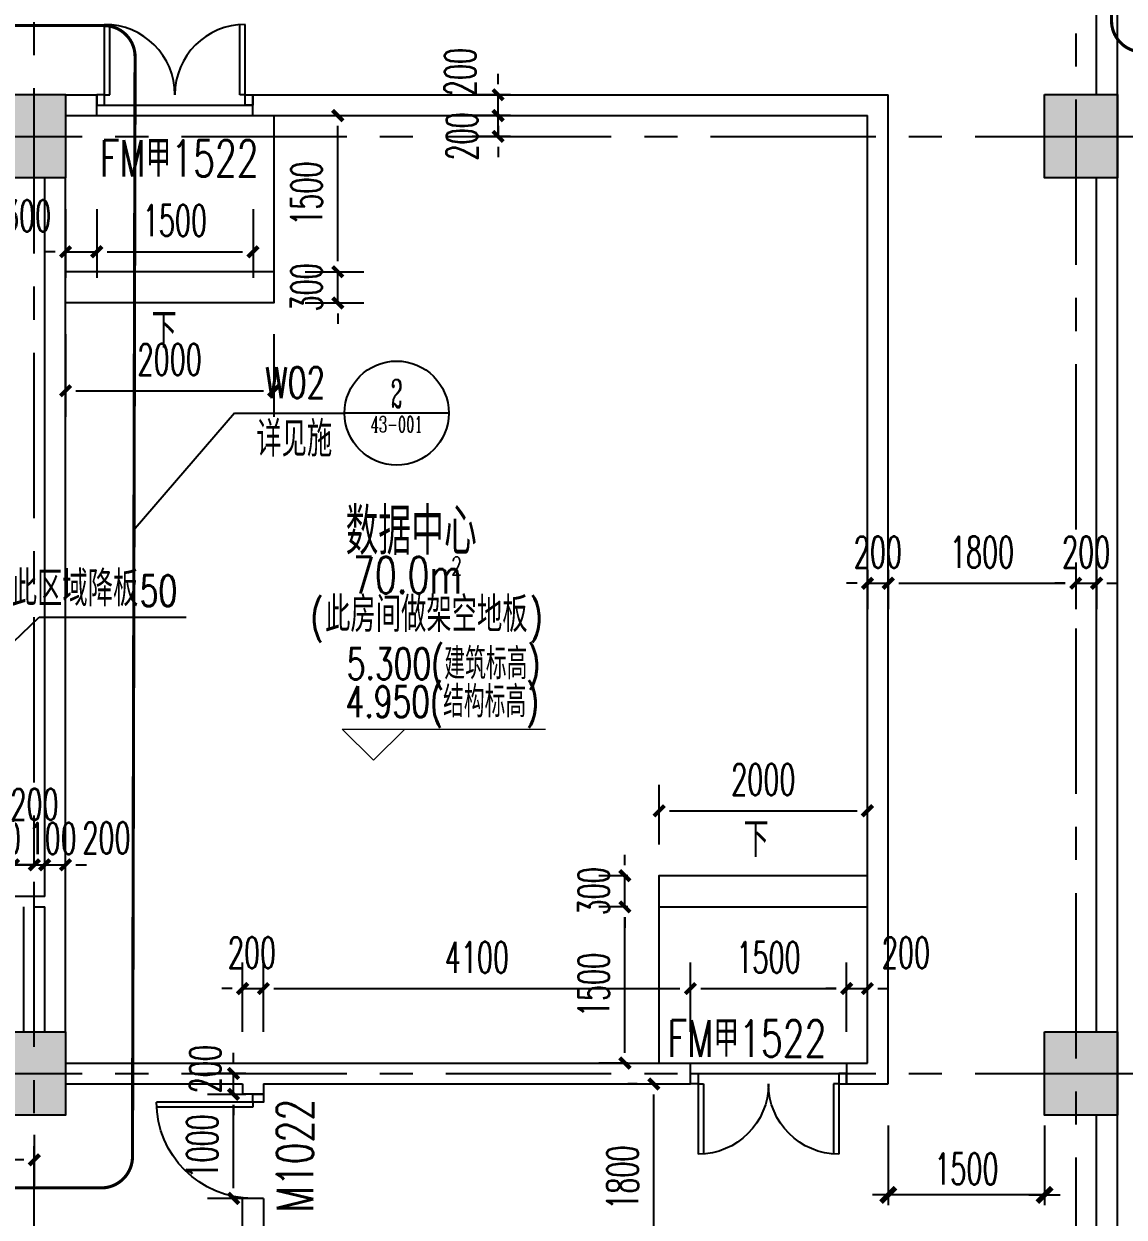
# Model space of a CAD drawing. Extents: x 824790 to 973415, y 4290613 to 4374713.
# Drawn here: x 893810 to 904375, y 4327816 to 4339276 of the extents above; entities that cross this region are included whole.
import ezdxf
from ezdxf.enums import TextEntityAlignment as Align

# ---------------------------------------------------------------- set-up
doc = ezdxf.new("R2010")
doc.units = 0
doc.header["$LTSCALE"] = 1000
doc.header["$MEASUREMENT"] = 0
for name, pattern in [('ACAD_ISO08W100', [36, 24, -3, 6, -3]), ('CENTER', [50.8, 31.75, -6.35, 6.35, -6.35]), ('DOTE', [2.42, 2, -0.2, 0.02, -0.2]), ('HIDDEN', [0.375, 0.25, -0.125])]:
    doc.linetypes.add(name, pattern=pattern)
doc.layers.get('0').update_dxf_attribs({"color": 255, "linetype": 'CONTINUOUS'})
for name, color, linetype in [('A-AREA-TEXT', 6, 'CONTINUOUS'), ('A-DIM', 201, 'CONTINUOUS'), ('A-DOTE', 8, 'ACAD_ISO08W100'), ('A-LINE', 254, 'CONTINUOUS'), ('A-NOTE', 150, 'CONTINUOUS'), ('A-TEXT-CN', 31, 'CONTINUOUS'), ('A-WALL', 2, 'CONTINUOUS'), ('A-WINDOW', 4, 'CONTINUOUS'), ('A-WINDOW-TEXT', 93, 'CONTINUOUS'), ('CONCRET', 1, 'CONTINUOUS'), ('DIM_SYMB', 3, 'CONTINUOUS'), ('DOTE', 17, 'DOTE'), ('HATCH-F252', 252, 'CONTINUOUS'), ('PUB_TEXT', 7, 'CONTINUOUS'), ('S-COLUMN', 1, 'CONTINUOUS'), ('stair', 30, 'CONTINUOUS')]:
    doc.layers.add(name, color=color, linetype=linetype)
doc.layers.add('A-PUB_TEXT', color=7, linetype='CONTINUOUS', lineweight=5)
doc.layers.add('A_LEVEL', color=135, linetype='CONTINUOUS', lineweight=0)
doc.styles.add('_HZTXT', font='tjromans.shx', dxfattribs={"width": 0.7, "bigfont": 'tjhztxt.shx'})
doc.styles.add('_TCH_DIM', font='SIMPLEX', dxfattribs={"bigfont": 'GBCBIG'})
doc.styles.add('_TCH_LABEL', font='COMPLEX.shx', dxfattribs={"width": 0.6, "bigfont": 'GBCBIG.shx'})
doc.styles.add('DIM_FONT', font='SIMPLEX.shx', dxfattribs={"width": 0.6, "bigfont": 'GBCBIG.shx'})
doc.styles.add('MEN', font='tjromans.shx', dxfattribs={"width": 0.7, "bigfont": 'tjhztxt.shx'})
doc.styles.add('PRC-S', font='TJROMANS.shx', dxfattribs={"width": 0.7, "bigfont": 'hztxt.shx'})
doc.dimstyles.new('DIM100', dxfattribs={"dimscale": 100, "dimtxt": 3, "dimasz": 0.01, "dimexe": 1, "dimexo": 1, "dimgap": 1, "dimtad": 1, "dimdec": 0, "dimzin": 0, "dimdsep": 46, "dimtxsty": 'DIM_FONT', "dimblk1": 'h-_DIMX', "dimblk2": 'h-_DIMX', "dimsah": 1, "dimcen": 0.01, "dimclrd": 256, "dimclre": 256, "dimclrt": 7, "dimadec": 3, "dimazin": 0, "dimtfac": 1, "dimtdec": 0, "dimtix": 1, "dimtmove": 2, "dimatfit": 3, "dimldrblk": 'h-_DIMX', "dimfxl": 0, "dimtolj": 1, "dimtzin": 5, "dimarcsym": 0})
doc.dimstyles.new('DIMN', dxfattribs={"dimtxt": 300, "dimasz": 100, "dimexe": 250, "dimexo": 300, "dimgap": 150, "dimtad": 1, "dimdec": 0, "dimzin": 0, "dimdsep": 46, "dimtxsty": 'DIM_FONT', "dimblk": 'h-_ArchTick', "dimcen": 0.09, "dimclrt": 7, "dimazin": 2, "dimtfac": 1, "dimtdec": 0, "dimtix": 1, "dimtmove": 2, "dimatfit": 3, "dimfxl": 0, "dimtolj": 1, "dimtzin": 0, "dimarcsym": 0})

# ---------------------------------------------------------------- blocks, each defined once
blk = doc.blocks.new('h-wrt')
at = {"layer": 'A-DOTE', "linetype": 'CENTER', "ltscale": 0.05}
for p, q in [((-2546728.9, -1784214.6), (-2546728.9, -1744636.2)), ((-2536728.9, -1744636.2), (-2536728.9, -1784214.6)), ((-2603736, -1760229), (-2483728.3, -1760229)), ((-2603736, -1769229), (-2483728.3, -1769229))]:
    blk.add_line(p, q, dxfattribs=at)
blk = doc.blocks.new('h-D15')
for p, q in [((75, 0), (75, 675)), ((125, 0), (125, 673.145601)), ((1375, 0), (1375, 673.145601)), ((1425, 0), (1425, 675)), ((75, 0), (125, 0)), ((1425, 0), (1375, 0))]:
    blk.add_line(p, q)
for points in [[(75, 0), (0, 0), (0, -100), (75, -100)], [(1425, 0), (1500, 0), (1500, -100), (1425, -100)]]:
    blk.add_lwpolyline(points, close=True)
for centre, start, end in [((75, 0), 0, 90), ((1425, 0), 90, 180)]:
    blk.add_arc(centre, 675, start, end)
blk = doc.blocks.new('h-D10')
for p, q in [((75, 0), (75, 925)), ((125, 0), (125, 923.64766)), ((75, 0), (125, 0))]:
    blk.add_line(p, q)
blk.add_lwpolyline([(75, 0), (0, 0), (0, -100), (75, -100)], close=True)
blk.add_arc((75, 0), 925, 0, 90)
blk = doc.blocks.new('h-800zhu')
at = {"layer": 'HATCH-F252'}
for points in [[(-2546429, -1395731), (-2547129, -1395731), (-2547129, -1396531), (-2546429, -1396531)], [(-2536329, -1395731), (-2537029, -1395731), (-2537029, -1396531), (-2536329, -1396531)], [(-2546429, -1404731), (-2547129, -1404731), (-2547129, -1405531), (-2546429, -1405531)], [(-2536329, -1404731), (-2537029, -1404731), (-2537029, -1405531), (-2536329, -1405531)]]:
    blk.add_hatch(color=256, dxfattribs=at).paths.add_polyline_path(points)
at = {"layer": 'CONCRET'}
for points in [[(-2547129, -1395731), (-2546429, -1395731), (-2546429, -1396531), (-2547129, -1396531)], [(-2537029, -1395731), (-2536329, -1395731), (-2536329, -1396531), (-2537029, -1396531)], [(-2547129, -1404731), (-2546429, -1404731), (-2546429, -1405531), (-2547129, -1405531)], [(-2537029, -1404731), (-2536329, -1404731), (-2536329, -1405531), (-2537029, -1405531)]]:
    blk.add_lwpolyline(points, close=True, dxfattribs=at)
blk = doc.blocks.new('h-_DIMX')
blk.add_line((-150, 0), (150, 0))
at = {"const_width": 50}
blk.add_lwpolyline([(-70, -70), (70, 70)], dxfattribs=at)
blk = doc.blocks.new('*D42')
at = {"layer": 'A-DIM', "lineweight": -2, "transparency": 16777216}
for p, q in [((902110, 4328695), (902110, 4327929)), ((903610, 4328695), (903610, 4327929)), ((903609, 4328029), (902111, 4328029))]:
    blk.add_line(p, q, dxfattribs=at)
at = {"layer": 'A-DIM', "lineweight": -2, "transparency": 16777216, "rotation": 180}
blk.add_blockref('h-_DIMX', (902110, 4328029), dxfattribs=at)
at = {"layer": 'A-DIM', "lineweight": -2, "transparency": 16777216}
blk.add_blockref('h-_DIMX', (903610, 4328029), dxfattribs=at)
at = {"layer": 'A-DIM', "color": 7, "transparency": 16777216, "insert": (902860, 4328279), "char_height": 300, "attachment_point": 5, "style": 'DIM_FONT'}
blk.add_mtext('\\A1;1500', dxfattribs=at)
blk = doc.blocks.new('h-_ArchTick')
at = {"color": 0, "linetype": 'ByBlock', "const_width": 0.4}
blk.add_lwpolyline([(-0.5, -0.5), (0.5, 0.5)], dxfattribs=at)
blk = doc.blocks.new('*D220')
at = {"layer": 'A-DIM', "color": 0, "lineweight": -2, "transparency": 16777216}
for p, q in [((894210, 4336295), (894210, 4335502)), ((896210, 4336295), (896210, 4335502)), ((894310, 4335752), (896110, 4335752))]:
    blk.add_line(p, q, dxfattribs=at)
at = {"layer": 'A-DIM', "color": 0, "lineweight": -2, "transparency": 16777216, "xscale": 100, "yscale": 100, "zscale": 100, "rotation": 180}
blk.add_blockref('h-_ArchTick', (894210, 4335752), dxfattribs=at)
at = {"layer": 'A-DIM', "color": 0, "lineweight": -2, "transparency": 16777216, "xscale": 100, "yscale": 100, "zscale": 100}
blk.add_blockref('h-_ArchTick', (896210, 4335752), dxfattribs=at)
at = {"layer": 'A-DIM', "color": 7, "transparency": 16777216, "insert": (895210, 4336052), "char_height": 300, "attachment_point": 5, "style": 'DIM_FONT'}
blk.add_mtext('\\A1;2000', dxfattribs=at)
blk = doc.blocks.new('*D221')
at = {"layer": 'A-DIM', "color": 0, "lineweight": -2, "transparency": 16777216}
for p, q in [((896510, 4338395), (897074, 4338395)), ((896824, 4336995), (896824, 4338295)), ((896510, 4336895), (897074, 4336895))]:
    blk.add_line(p, q, dxfattribs=at)
at = {"layer": 'A-DIM', "color": 0, "lineweight": -2, "transparency": 16777216, "xscale": 100, "yscale": 100, "zscale": 100}
for p, rotation in [((896824, 4338395), 90), ((896824, 4336895), 270)]:
    blk.add_blockref('h-_ArchTick', p, dxfattribs=dict(at, rotation=rotation))
at = {"layer": 'A-DIM', "color": 7, "transparency": 16777216, "insert": (896524, 4337645), "char_height": 300, "attachment_point": 5, "rotation": 90, "style": 'DIM_FONT'}
blk.add_mtext('\\A1;1500', dxfattribs=at)
blk = doc.blocks.new('*D222')
at = {"layer": 'A-DIM', "color": 0, "lineweight": -2, "transparency": 16777216}
for p, q in [((896824, 4336995), (896824, 4337095)), ((896510, 4336895), (897074, 4336895)), ((896824, 4336595), (896824, 4336895)), ((896510, 4336595), (897074, 4336595)), ((896824, 4336495), (896824, 4336395))]:
    blk.add_line(p, q, dxfattribs=at)
at = {"layer": 'A-DIM', "color": 0, "lineweight": -2, "transparency": 16777216, "xscale": 100, "yscale": 100, "zscale": 100}
for p, rotation in [((896824, 4336895), 270), ((896824, 4336595), 90)]:
    blk.add_blockref('h-_ArchTick', p, dxfattribs=dict(at, rotation=rotation))
at = {"layer": 'A-DIM', "color": 7, "transparency": 16777216, "insert": (896524, 4336745), "char_height": 300, "attachment_point": 5, "rotation": 90, "style": 'DIM_FONT'}
blk.add_mtext('\\A1;300', dxfattribs=at)
blk = doc.blocks.new('*D223')
at = {"layer": 'A-DIM', "color": 0, "lineweight": -2, "transparency": 16777216}
for p, q in [((899581, 4331195), (899581, 4331295)), ((899610, 4331095), (899331, 4331095)), ((899581, 4330795), (899581, 4331095)), ((899610, 4330795), (899331, 4330795)), ((899581, 4330695), (899581, 4330595))]:
    blk.add_line(p, q, dxfattribs=at)
at = {"layer": 'A-DIM', "color": 0, "lineweight": -2, "transparency": 16777216, "xscale": 100, "yscale": 100, "zscale": 100}
for p, rotation in [((899581, 4331095), 270), ((899581, 4330795), 90)]:
    blk.add_blockref('h-_ArchTick', p, dxfattribs=dict(at, rotation=rotation))
at = {"layer": 'A-DIM', "color": 7, "transparency": 16777216, "insert": (899281, 4330945), "char_height": 300, "attachment_point": 5, "rotation": 90, "style": 'DIM_FONT'}
blk.add_mtext('\\A1;300', dxfattribs=at)
blk = doc.blocks.new('*D224')
at = {"layer": 'A-DIM', "color": 0, "lineweight": -2, "transparency": 16777216}
for p, q in [((899610, 4330795), (899331, 4330795)), ((899581, 4329395), (899581, 4330695)), ((899610, 4329295), (899331, 4329295))]:
    blk.add_line(p, q, dxfattribs=at)
at = {"layer": 'A-DIM', "color": 0, "lineweight": -2, "transparency": 16777216, "xscale": 100, "yscale": 100, "zscale": 100}
for p, rotation in [((899581, 4330795), 90), ((899581, 4329295), 270)]:
    blk.add_blockref('h-_ArchTick', p, dxfattribs=dict(at, rotation=rotation))
at = {"layer": 'A-DIM', "color": 7, "transparency": 16777216, "insert": (899281, 4330045), "char_height": 300, "attachment_point": 5, "rotation": 90, "style": 'DIM_FONT'}
blk.add_mtext('\\A1;1500', dxfattribs=at)
blk = doc.blocks.new('*D225')
at = {"layer": 'A-DIM', "color": 0, "lineweight": -2, "transparency": 16777216}
for p, q in [((899910, 4331395), (899910, 4331968)), ((901910, 4331395), (901910, 4331968)), ((900010, 4331718), (901810, 4331718))]:
    blk.add_line(p, q, dxfattribs=at)
at = {"layer": 'A-DIM', "color": 0, "lineweight": -2, "transparency": 16777216, "xscale": 100, "yscale": 100, "zscale": 100, "rotation": 180}
blk.add_blockref('h-_ArchTick', (899910, 4331718), dxfattribs=at)
at = {"layer": 'A-DIM', "color": 0, "lineweight": -2, "transparency": 16777216, "xscale": 100, "yscale": 100, "zscale": 100}
blk.add_blockref('h-_ArchTick', (901910, 4331718), dxfattribs=at)
at = {"layer": 'A-DIM', "color": 7, "transparency": 16777216, "insert": (900910, 4332018), "char_height": 300, "attachment_point": 5, "style": 'DIM_FONT'}
blk.add_mtext('\\A1;2000', dxfattribs=at)
blk = doc.blocks.new('*D654')
at = {"layer": 'A-DIM', "color": 0, "lineweight": -2, "transparency": 16777216}
for p, q in [((899698, 4329095), (899609, 4329095)), ((899859, 4327395), (899859, 4328995)), ((899698, 4327295), (899609, 4327295))]:
    blk.add_line(p, q, dxfattribs=at)
at = {"layer": 'A-DIM', "color": 0, "lineweight": -2, "transparency": 16777216, "xscale": 100, "yscale": 100, "zscale": 100}
for p, rotation in [((899859, 4329095), 90), ((899859, 4327295), 270)]:
    blk.add_blockref('h-_ArchTick', p, dxfattribs=dict(at, rotation=rotation))
at = {"layer": 'A-DIM', "color": 7, "transparency": 16777216, "insert": (899559, 4328195), "char_height": 300, "attachment_point": 5, "rotation": 90, "style": 'DIM_FONT'}
blk.add_mtext('\\A1;1800', dxfattribs=at)
blk = doc.blocks.new('*D700')
at = {"layer": 'A-DIM', "color": 0, "lineweight": -2, "transparency": 16777216}
for p, q in [((901710, 4329595), (901710, 4330261)), ((901910, 4329595), (901910, 4330261)), ((901610, 4330011), (901510, 4330011)), ((901710, 4330011), (901910, 4330011)), ((902010, 4330011), (902110, 4330011))]:
    blk.add_line(p, q, dxfattribs=at)
at = {"layer": 'A-DIM', "color": 0, "lineweight": -2, "transparency": 16777216, "xscale": 100, "yscale": 100, "zscale": 100}
blk.add_blockref('h-_ArchTick', (901710, 4330011), dxfattribs=at)
at = {"layer": 'A-DIM', "color": 0, "lineweight": -2, "transparency": 16777216, "xscale": 100, "yscale": 100, "zscale": 100, "rotation": 180}
blk.add_blockref('h-_ArchTick', (901910, 4330011), dxfattribs=at)
at = {"layer": 'A-DIM', "color": 7, "transparency": 16777216, "insert": (902280, 4330356), "char_height": 300, "attachment_point": 5, "style": 'DIM_FONT'}
blk.add_mtext('\\A1;200', dxfattribs=at)
blk = doc.blocks.new('*D701')
at = {"layer": 'A-DIM', "color": 0, "lineweight": -2, "transparency": 16777216}
for p, q in [((900210, 4329595), (900210, 4330261)), ((901710, 4329595), (901710, 4330261)), ((900310, 4330011), (901610, 4330011))]:
    blk.add_line(p, q, dxfattribs=at)
at = {"layer": 'A-DIM', "color": 0, "lineweight": -2, "transparency": 16777216, "xscale": 100, "yscale": 100, "zscale": 100, "rotation": 180}
blk.add_blockref('h-_ArchTick', (900210, 4330011), dxfattribs=at)
at = {"layer": 'A-DIM', "color": 0, "lineweight": -2, "transparency": 16777216, "xscale": 100, "yscale": 100, "zscale": 100}
blk.add_blockref('h-_ArchTick', (901710, 4330011), dxfattribs=at)
at = {"layer": 'A-DIM', "color": 7, "transparency": 16777216, "insert": (900960, 4330311), "char_height": 300, "attachment_point": 5, "style": 'DIM_FONT'}
blk.add_mtext('\\A1;1500', dxfattribs=at)
blk = doc.blocks.new('*D702')
at = {"layer": 'A-DIM', "color": 0, "lineweight": -2, "transparency": 16777216}
for p, q in [((896110, 4329595), (896110, 4330261)), ((900210, 4329595), (900210, 4330261)), ((896210, 4330011), (900110, 4330011))]:
    blk.add_line(p, q, dxfattribs=at)
at = {"layer": 'A-DIM', "color": 0, "lineweight": -2, "transparency": 16777216, "xscale": 100, "yscale": 100, "zscale": 100, "rotation": 180}
blk.add_blockref('h-_ArchTick', (896110, 4330011), dxfattribs=at)
at = {"layer": 'A-DIM', "color": 0, "lineweight": -2, "transparency": 16777216, "xscale": 100, "yscale": 100, "zscale": 100}
blk.add_blockref('h-_ArchTick', (900210, 4330011), dxfattribs=at)
at = {"layer": 'A-DIM', "color": 7, "transparency": 16777216, "insert": (898160, 4330311), "char_height": 300, "attachment_point": 5, "style": 'DIM_FONT'}
blk.add_mtext('\\A1;4100', dxfattribs=at)
blk = doc.blocks.new('*D703')
at = {"layer": 'A-DIM', "color": 0, "lineweight": -2, "transparency": 16777216}
for p, q in [((895910, 4329595), (895910, 4330261)), ((896110, 4329595), (896110, 4330261)), ((895810, 4330011), (895710, 4330011)), ((895910, 4330011), (896110, 4330011)), ((896210, 4330011), (896310, 4330011))]:
    blk.add_line(p, q, dxfattribs=at)
at = {"layer": 'A-DIM', "color": 0, "lineweight": -2, "transparency": 16777216, "xscale": 100, "yscale": 100, "zscale": 100}
blk.add_blockref('h-_ArchTick', (895910, 4330011), dxfattribs=at)
at = {"layer": 'A-DIM', "color": 0, "lineweight": -2, "transparency": 16777216, "xscale": 100, "yscale": 100, "zscale": 100, "rotation": 180}
blk.add_blockref('h-_ArchTick', (896110, 4330011), dxfattribs=at)
at = {"layer": 'A-DIM', "color": 7, "transparency": 16777216, "insert": (896000, 4330356), "char_height": 300, "attachment_point": 5, "style": 'DIM_FONT'}
blk.add_mtext('\\A1;200', dxfattribs=at)
blk = doc.blocks.new('*D704')
at = {"layer": 'A-DIM', "color": 0, "lineweight": -2, "transparency": 16777216}
for p, q in [((901910, 4334032), (901910, 4333653)), ((902110, 4334032), (902110, 4333653)), ((901810, 4333903), (901710, 4333903)), ((901910, 4333903), (902110, 4333903)), ((902210, 4333903), (902310, 4333903))]:
    blk.add_line(p, q, dxfattribs=at)
at = {"layer": 'A-DIM', "color": 0, "lineweight": -2, "transparency": 16777216, "xscale": 100, "yscale": 100, "zscale": 100}
blk.add_blockref('h-_ArchTick', (901910, 4333903), dxfattribs=at)
at = {"layer": 'A-DIM', "color": 0, "lineweight": -2, "transparency": 16777216, "xscale": 100, "yscale": 100, "zscale": 100, "rotation": 180}
blk.add_blockref('h-_ArchTick', (902110, 4333903), dxfattribs=at)
at = {"layer": 'A-DIM', "color": 7, "transparency": 16777216, "insert": (902010, 4334203), "char_height": 300, "attachment_point": 5, "style": 'DIM_FONT'}
blk.add_mtext('\\A1;200', dxfattribs=at)
blk = doc.blocks.new('*D705')
at = {"layer": 'A-DIM', "color": 0, "lineweight": -2, "transparency": 16777216}
for p, q in [((902110, 4334032), (902110, 4333653)), ((903910, 4334032), (903910, 4333653)), ((902210, 4333903), (903810, 4333903))]:
    blk.add_line(p, q, dxfattribs=at)
at = {"layer": 'A-DIM', "color": 0, "lineweight": -2, "transparency": 16777216, "xscale": 100, "yscale": 100, "zscale": 100, "rotation": 180}
blk.add_blockref('h-_ArchTick', (902110, 4333903), dxfattribs=at)
at = {"layer": 'A-DIM', "color": 0, "lineweight": -2, "transparency": 16777216, "xscale": 100, "yscale": 100, "zscale": 100}
blk.add_blockref('h-_ArchTick', (903910, 4333903), dxfattribs=at)
at = {"layer": 'A-DIM', "color": 7, "transparency": 16777216, "insert": (903010, 4334203), "char_height": 300, "attachment_point": 5, "style": 'DIM_FONT'}
blk.add_mtext('\\A1;1800', dxfattribs=at)
blk = doc.blocks.new('*D706')
at = {"layer": 'A-DIM', "color": 0, "lineweight": -2, "transparency": 16777216}
for p, q in [((903910, 4334032), (903910, 4333653)), ((904110, 4334032), (904110, 4333653)), ((903810, 4333903), (903710, 4333903)), ((903910, 4333903), (904110, 4333903)), ((904210, 4333903), (904310, 4333903))]:
    blk.add_line(p, q, dxfattribs=at)
at = {"layer": 'A-DIM', "color": 0, "lineweight": -2, "transparency": 16777216, "xscale": 100, "yscale": 100, "zscale": 100}
blk.add_blockref('h-_ArchTick', (903910, 4333903), dxfattribs=at)
at = {"layer": 'A-DIM', "color": 0, "lineweight": -2, "transparency": 16777216, "xscale": 100, "yscale": 100, "zscale": 100, "rotation": 180}
blk.add_blockref('h-_ArchTick', (904110, 4333903), dxfattribs=at)
at = {"layer": 'A-DIM', "color": 7, "transparency": 16777216, "insert": (904010, 4334203), "char_height": 300, "attachment_point": 5, "style": 'DIM_FONT'}
blk.add_mtext('\\A1;200', dxfattribs=at)
blk = doc.blocks.new('*D707')
at = {"layer": 'A-DIM', "color": 0, "lineweight": -2, "transparency": 16777216}
for p, q in [((898363, 4338695), (898363, 4338795)), ((898484, 4338595), (898113, 4338595)), ((898363, 4338395), (898363, 4338595)), ((898484, 4338395), (898113, 4338395)), ((898363, 4338295), (898363, 4338195))]:
    blk.add_line(p, q, dxfattribs=at)
at = {"layer": 'A-DIM', "color": 0, "lineweight": -2, "transparency": 16777216, "xscale": 100, "yscale": 100, "zscale": 100}
for p, rotation in [((898363, 4338595), 270), ((898363, 4338395), 90)]:
    blk.add_blockref('h-_ArchTick', p, dxfattribs=dict(at, rotation=rotation))
at = {"layer": 'A-DIM', "color": 7, "transparency": 16777216, "insert": (898000, 4338813), "char_height": 300, "attachment_point": 5, "rotation": 90, "style": 'DIM_FONT'}
blk.add_mtext('\\A1;200', dxfattribs=at)
blk = doc.blocks.new('*D708')
at = {"layer": 'A-DIM', "color": 0, "lineweight": -2, "transparency": 16777216}
for p, q in [((898363, 4338495), (898363, 4338595)), ((898484, 4338395), (898113, 4338395)), ((898363, 4338195), (898363, 4338395)), ((898484, 4338195), (898113, 4338195)), ((898363, 4338095), (898363, 4337995))]:
    blk.add_line(p, q, dxfattribs=at)
at = {"layer": 'A-DIM', "color": 0, "lineweight": -2, "transparency": 16777216, "xscale": 100, "yscale": 100, "zscale": 100}
for p, rotation in [((898363, 4338395), 270), ((898363, 4338195), 90)]:
    blk.add_blockref('h-_ArchTick', p, dxfattribs=dict(at, rotation=rotation))
at = {"layer": 'A-DIM', "color": 7, "transparency": 16777216, "insert": (898018, 4338195), "char_height": 300, "attachment_point": 5, "rotation": 90, "style": 'DIM_FONT'}
blk.add_mtext('\\A1;200', dxfattribs=at)
blk = doc.blocks.new('*D709')
at = {"layer": 'A-DIM', "color": 0, "lineweight": -2, "transparency": 16777216}
for p, q in [((894210, 4337495), (894210, 4336837)), ((894510, 4337495), (894510, 4336837)), ((894110, 4337087), (894010, 4337087)), ((894210, 4337087), (894510, 4337087)), ((894610, 4337087), (894710, 4337087))]:
    blk.add_line(p, q, dxfattribs=at)
at = {"layer": 'A-DIM', "color": 0, "lineweight": -2, "transparency": 16777216, "xscale": 100, "yscale": 100, "zscale": 100}
blk.add_blockref('h-_ArchTick', (894210, 4337087), dxfattribs=at)
at = {"layer": 'A-DIM', "color": 0, "lineweight": -2, "transparency": 16777216, "xscale": 100, "yscale": 100, "zscale": 100, "rotation": 180}
blk.add_blockref('h-_ArchTick', (894510, 4337087), dxfattribs=at)
at = {"layer": 'A-DIM', "color": 7, "transparency": 16777216, "insert": (893840, 4337432), "char_height": 300, "attachment_point": 5, "style": 'DIM_FONT'}
blk.add_mtext('\\A1;300', dxfattribs=at)
blk = doc.blocks.new('*D710')
at = {"layer": 'A-DIM', "color": 0, "lineweight": -2, "transparency": 16777216}
for p, q in [((894510, 4337495), (894510, 4336837)), ((896010, 4337495), (896010, 4336837)), ((894610, 4337087), (895910, 4337087))]:
    blk.add_line(p, q, dxfattribs=at)
at = {"layer": 'A-DIM', "color": 0, "lineweight": -2, "transparency": 16777216, "xscale": 100, "yscale": 100, "zscale": 100, "rotation": 180}
blk.add_blockref('h-_ArchTick', (894510, 4337087), dxfattribs=at)
at = {"layer": 'A-DIM', "color": 0, "lineweight": -2, "transparency": 16777216, "xscale": 100, "yscale": 100, "zscale": 100}
blk.add_blockref('h-_ArchTick', (896010, 4337087), dxfattribs=at)
at = {"layer": 'A-DIM', "color": 7, "transparency": 16777216, "insert": (895260, 4337387), "char_height": 300, "attachment_point": 5, "style": 'DIM_FONT'}
blk.add_mtext('\\A1;1500', dxfattribs=at)
blk = doc.blocks.new('*D742')
at = {"layer": 'A-DIM', "color": 0, "lineweight": -2, "transparency": 16777216}
for p, q in [((895823, 4329295), (895823, 4329395)), ((895941, 4329195), (895573, 4329195)), ((895823, 4328995), (895823, 4329195)), ((895941, 4328995), (895573, 4328995)), ((895823, 4328895), (895823, 4328795))]:
    blk.add_line(p, q, dxfattribs=at)
at = {"layer": 'A-DIM', "color": 0, "lineweight": -2, "transparency": 16777216, "xscale": 100, "yscale": 100, "zscale": 100}
for p, rotation in [((895823, 4329195), 270), ((895823, 4328995), 90)]:
    blk.add_blockref('h-_ArchTick', p, dxfattribs=dict(at, rotation=rotation))
at = {"layer": 'A-DIM', "color": 7, "transparency": 16777216, "insert": (895552, 4329237), "char_height": 300, "attachment_point": 5, "rotation": 90, "style": 'DIM_FONT'}
blk.add_mtext('\\A1;200', dxfattribs=at)
blk = doc.blocks.new('*D743')
at = {"layer": 'A-DIM', "color": 0, "lineweight": -2, "transparency": 16777216}
for p, q in [((895941, 4328995), (895573, 4328995)), ((895823, 4328095), (895823, 4328895)), ((895941, 4327995), (895573, 4327995))]:
    blk.add_line(p, q, dxfattribs=at)
at = {"layer": 'A-DIM', "color": 0, "lineweight": -2, "transparency": 16777216, "xscale": 100, "yscale": 100, "zscale": 100}
for p, rotation in [((895823, 4328995), 90), ((895823, 4327995), 270)]:
    blk.add_blockref('h-_ArchTick', p, dxfattribs=dict(at, rotation=rotation))
at = {"layer": 'A-DIM', "color": 7, "transparency": 16777216, "insert": (895523, 4328495), "char_height": 300, "attachment_point": 5, "rotation": 90, "style": 'DIM_FONT'}
blk.add_mtext('\\A1;1000', dxfattribs=at)
blk = doc.blocks.new('*D750')
at = {"layer": 'A-DIM', "color": 0, "lineweight": -2, "transparency": 16777216}
for p, q in [((894010, 4331195), (894010, 4331449)), ((894210, 4331195), (894210, 4331449)), ((893910, 4331199), (893810, 4331199)), ((894010, 4331199), (894210, 4331199)), ((894310, 4331199), (894410, 4331199))]:
    blk.add_line(p, q, dxfattribs=at)
at = {"layer": 'A-DIM', "color": 0, "lineweight": -2, "transparency": 16777216, "xscale": 100, "yscale": 100, "zscale": 100}
blk.add_blockref('h-_ArchTick', (894010, 4331199), dxfattribs=at)
at = {"layer": 'A-DIM', "color": 0, "lineweight": -2, "transparency": 16777216, "xscale": 100, "yscale": 100, "zscale": 100, "rotation": 180}
blk.add_blockref('h-_ArchTick', (894210, 4331199), dxfattribs=at)
at = {"layer": 'A-DIM', "color": 7, "transparency": 16777216, "insert": (894603, 4331458), "char_height": 300, "attachment_point": 5, "style": 'DIM_FONT'}
blk.add_mtext('\\A1;200', dxfattribs=at)
blk = doc.blocks.new('*D751')
at = {"layer": 'A-DIM', "color": 0, "lineweight": -2, "transparency": 16777216}
for p, q in [((893910, 4331195), (893910, 4331449)), ((894010, 4331195), (894010, 4331449)), ((893810, 4331199), (893710, 4331199)), ((893910, 4331199), (894010, 4331199)), ((894110, 4331199), (894210, 4331199))]:
    blk.add_line(p, q, dxfattribs=at)
at = {"layer": 'A-DIM', "color": 0, "lineweight": -2, "transparency": 16777216, "xscale": 100, "yscale": 100, "zscale": 100}
blk.add_blockref('h-_ArchTick', (893910, 4331199), dxfattribs=at)
at = {"layer": 'A-DIM', "color": 0, "lineweight": -2, "transparency": 16777216, "xscale": 100, "yscale": 100, "zscale": 100, "rotation": 180}
blk.add_blockref('h-_ArchTick', (894010, 4331199), dxfattribs=at)
at = {"layer": 'A-DIM', "color": 7, "transparency": 16777216, "insert": (894086, 4331453), "char_height": 300, "attachment_point": 5, "style": 'DIM_FONT'}
blk.add_mtext('\\A1;100', dxfattribs=at)
blk = doc.blocks.new('*D752')
at = {"layer": 'A-DIM', "color": 0, "lineweight": -2, "transparency": 16777216}
for p, q in [((893710, 4331195), (893710, 4331449)), ((893910, 4331195), (893910, 4331449)), ((893610, 4331199), (893510, 4331199)), ((893710, 4331199), (893910, 4331199)), ((894010, 4331199), (894110, 4331199))]:
    blk.add_line(p, q, dxfattribs=at)
at = {"layer": 'A-DIM', "color": 0, "lineweight": -2, "transparency": 16777216, "xscale": 100, "yscale": 100, "zscale": 100}
blk.add_blockref('h-_ArchTick', (893710, 4331199), dxfattribs=at)
at = {"layer": 'A-DIM', "color": 0, "lineweight": -2, "transparency": 16777216, "xscale": 100, "yscale": 100, "zscale": 100, "rotation": 180}
blk.add_blockref('h-_ArchTick', (893910, 4331199), dxfattribs=at)
at = {"layer": 'A-DIM', "color": 7, "transparency": 16777216, "insert": (893912, 4331780), "char_height": 300, "attachment_point": 5, "style": 'DIM_FONT'}
blk.add_mtext('\\A1;200', dxfattribs=at)
blk = doc.blocks.new('*D753')
at = {"layer": 'A-DIM', "color": 0, "lineweight": -2, "transparency": 16777216}
for p, q in [((893510, 4331195), (893510, 4331449)), ((893710, 4331195), (893710, 4331449)), ((893410, 4331199), (893310, 4331199)), ((893510, 4331199), (893710, 4331199)), ((893810, 4331199), (893910, 4331199))]:
    blk.add_line(p, q, dxfattribs=at)
at = {"layer": 'A-DIM', "color": 0, "lineweight": -2, "transparency": 16777216, "xscale": 100, "yscale": 100, "zscale": 100}
blk.add_blockref('h-_ArchTick', (893510, 4331199), dxfattribs=at)
at = {"layer": 'A-DIM', "color": 0, "lineweight": -2, "transparency": 16777216, "xscale": 100, "yscale": 100, "zscale": 100, "rotation": 180}
blk.add_blockref('h-_ArchTick', (893710, 4331199), dxfattribs=at)
at = {"layer": 'A-DIM', "color": 7, "transparency": 16777216, "insert": (893550, 4331451), "char_height": 300, "attachment_point": 5, "style": 'DIM_FONT'}
blk.add_mtext('\\A1;200', dxfattribs=at)
blk = doc.blocks.new('*D790')
at = {"layer": 'A-DIM', "color": 0, "lineweight": -2, "transparency": 16777216}
for p, q in [((890110, 4328605), (890110, 4328116)), ((893910, 4328605), (893910, 4328116)), ((890210, 4328366), (891081, 4328366)), ((893810, 4328366), (892015, 4328366))]:
    blk.add_line(p, q, dxfattribs=at)
at = {"layer": 'A-DIM', "color": 0, "lineweight": -2, "transparency": 16777216, "xscale": 100, "yscale": 100, "zscale": 100, "rotation": 180}
blk.add_blockref('h-_ArchTick', (890110, 4328366), dxfattribs=at)
at = {"layer": 'A-DIM', "color": 0, "lineweight": -2, "transparency": 16777216, "xscale": 100, "yscale": 100, "zscale": 100}
blk.add_blockref('h-_ArchTick', (893910, 4328366), dxfattribs=at)
at = {"layer": 'A-DIM', "color": 7, "transparency": 16777216, "insert": (891548, 4328641), "char_height": 300, "attachment_point": 5, "style": 'DIM_FONT'}
blk.add_mtext('\\A1;3800', dxfattribs=at)

msp = doc.modelspace()

# ---------------------------------------------------------------- linework, layer by layer
at = {"layer": 'A-LINE'}
for p, q in [((894509.9, 4338495.4), (896009.9, 4338495.4)), ((894509.9, 4338395.4), (896009.9, 4338395.4)), ((900209.9, 4329295.4), (901709.9, 4329295.4)), ((900209.9, 4329195.4), (901709.9, 4329195.4))]:
    msp.add_line(p, q, dxfattribs=at)
at = {"layer": 'A-NOTE'}
for p, q in [((895832.7, 4335537.2), (894877.9, 4334429.9)), ((895832.7, 4335537.2), (896889.4, 4335537.2)), ((897889.4, 4335537.2), (896889.4, 4335537.2)), ((893152.2, 4332808.8), (893956.2, 4333577.4)), ((893956.2, 4333577.4), (895367.2, 4333577.4))]:
    msp.add_line(p, q, dxfattribs=at)
at = {"layer": 'A-NOTE', "linetype": 'HIDDEN', "const_width": 30, "elevation": 0}
msp.add_lwpolyline([(904553.6, 4348423.7), (908914.2, 4348423.7, -0.4142136), (909214.2, 4348123.7), (909214.2, 4339355.4, -0.3812248), (908914.2, 4339005.4), (904553.6, 4339005.4, -0.4142136), (904253.6, 4339305.4), (904253.6, 4348123.7, -0.4142136)], format="xyb", close=True, dxfattribs=at)
at = {"layer": 'A-NOTE', "linetype": 'HIDDEN', "const_width": 30}
msp.add_lwpolyline([(886894.7, 4339259.4), (894577.9, 4339259.4, -0.4142136), (894877.9, 4338959.4), (894852.9, 4328396.2, -0.4142136), (894552.9, 4328096.2), (886894.7, 4328096.2, -0.4142136), (886594.7, 4328396.2), (886594.7, 4338959.4, -0.4142136)], format="xyb", close=True, dxfattribs=at)
at = {"layer": 'A-NOTE'}
msp.add_circle((897389.4, 4335537.2), 500, dxfattribs=at)
at = {"layer": 'A-WALL'}
for p, q in [((904309.9, 4320995.4), (904309.9, 4346795.4)), ((904109.9, 4338595.4), (904109.9, 4340395.4)), ((894209.9, 4338595.4), (894509.9, 4338595.4)), ((894509.9, 4338395.4), (894509.9, 4338595.4)), ((896009.9, 4338395.4), (896009.9, 4338595.4)), ((896009.9, 4338595.4), (902109.9, 4338595.4)), ((902109.9, 4329095.4), (902109.9, 4338595.4)), ((894209.9, 4338395.4), (894509.9, 4338395.4)), ((896009.9, 4338395.4), (901909.9, 4338395.4)), ((901909.9, 4329295.4), (901909.9, 4338395.4)), ((894009.9, 4330895.4), (894009.9, 4337795.4)), ((894209.9, 4329595.4), (894209.9, 4337795.4)), ((904109.9, 4329595.4), (904109.9, 4337795.4)), ((894009.9, 4330895.4), (893709.9, 4330895.4)), ((893809.9, 4329595.4), (893809.9, 4330795.4)), ((893909.9, 4330795.4), (894009.9, 4330795.4)), ((893909.9, 4329595.4), (893909.9, 4330795.4)), ((894009.9, 4329595.4), (894009.9, 4330795.4)), ((894209.9, 4329295.4), (900209.9, 4329295.4)), ((900209.9, 4329095.4), (900209.9, 4329295.4)), ((901709.9, 4329295.4), (901709.9, 4329095.4)), ((901709.9, 4329295.4), (901909.9, 4329295.4)), ((894209.9, 4329095.4), (895909.9, 4329095.4)), ((895909.9, 4329095.4), (895909.9, 4328995.4)), ((896109.9, 4328995.4), (895909.9, 4328995.4)), ((896109.9, 4329095.4), (896109.9, 4328995.4)), ((896109.9, 4329095.4), (900209.9, 4329095.4)), ((901709.9, 4329095.4), (902109.9, 4329095.4)), ((904109.9, 4322395.4), (904109.9, 4328795.4)), ((896109.9, 4327995.4), (895909.9, 4327995.4)), ((895909.9, 4327295.4), (895909.9, 4327995.4)), ((896109.9, 4327995.4), (896109.9, 4327295.4))]:
    msp.add_line(p, q, dxfattribs=at)
at = {"layer": 'A_LEVEL'}
msp.add_lwpolyline([(897466.7, 4332503.5), (897166.7, 4332203.5), (896866.7, 4332503.5), (898817, 4332503.5)], dxfattribs=at)
at = {"layer": 'DIM_SYMB'}
for points in [[(895209.9, 4336586.5, 0, 0, 0), (895209.9, 4337178.4, 80, 0, 0), (895209.9, 4337478.4, 0, 0, 0)], [(900894.9, 4331203, 0, 0, 0), (900894.9, 4330611.2, 80, 0, 0), (900894.9, 4330311.2, 0, 0, 0)]]:
    msp.add_lwpolyline(points, format="xyseb", dxfattribs=at)
at = {"layer": 'stair', "color": 30}
for p, q in [((896209.9, 4336895.4), (894209.9, 4336895.4)), ((899909.9, 4330795.4), (901909.9, 4330795.4))]:
    msp.add_line(p, q, dxfattribs=at)
for points in [[(896209.9, 4338395.4), (896209.9, 4336595.4), (894209.9, 4336595.4)], [(899909.9, 4329295.4), (899909.9, 4331095.4), (901909.9, 4331095.4)]]:
    msp.add_lwpolyline(points, dxfattribs=at)

# ---------------------------------------------------------------- block references
at = {"layer": 'A-WINDOW'}
msp.add_blockref('h-D15', (894509.9, 4338595.4), dxfattribs=at)
at = {"layer": 'A-WINDOW', "xscale": -1}
for name, p, rotation in [('h-D15', (900209.9, 4329095.4), 180), ('h-D10', (896009.9, 4328995.4), 90)]:
    msp.add_blockref(name, p, dxfattribs=dict(at, rotation=rotation))
at = {"layer": 'DOTE'}
msp.add_blockref('h-wrt', (3440638.8, 6098424.3), dxfattribs=at)
at = {"layer": 'S-COLUMN'}
msp.add_blockref('h-800zhu', (3440638.8, 5734326.8), dxfattribs=at)

# ---------------------------------------------------------------- texts
at = {"layer": 'A-AREA-TEXT', "style": '_HZTXT', "width": 0.7}
for s, height, p in [('70.0m', 350, (896970, 4333806.5)), ('2', 175, (897912.3, 4333981.5))]:
    msp.add_text(s, height=height, dxfattribs=at).set_placement(p)
at = {"layer": 'A-NOTE', "style": '_TCH_DIM', "width": 0.705882}
msp.add_text('W02', height=297.5, dxfattribs=at).set_placement((896128.4, 4335681.6))
at = {"layer": 'A-NOTE', "style": '_TCH_DIM'}
msp.add_text('详见施', height=337.59, dxfattribs=at).set_placement((896041.3, 4335119.4))
at = {"layer": 'A-NOTE', "color": 7, "style": '_TCH_DIM'}
msp.add_text('此房间做架空地板', height=337.59, dxfattribs=at).set_placement((896702.3, 4333434.7, -0.3))
at = {"layer": 'A-NOTE', "color": 7, "style": '_TCH_DIM', "width": 0.705882}
for s, p in [('(', (896562.3, 4333434.7, -0.3)), (')', (898668.2, 4333434.7, -0.3))]:
    msp.add_text(s, height=297.5, dxfattribs=at).set_placement(p)
at = {"layer": 'A-PUB_TEXT', "style": '_TCH_LABEL'}
for s, height, p, p2 in [('2', 268.3, (897335.7, 4335590.9), (897443, 4335590.9)), ('43-001', 151.74, (897140.1, 4335355.1), (897638.7, 4335355.1))]:
    msp.add_text(s, height=height, dxfattribs=at).set_placement(p, p2, align=Align.FIT)
at = {"layer": 'A-TEXT-CN', "style": 'PRC-S', "width": 0.7}
msp.add_text('数据中心', height=450, dxfattribs=at).set_placement((896899, 4334176.8))
at = {"layer": 'A-WINDOW-TEXT', "style": 'PRC-S', "width": 0.7}
for p in [(894538.7, 4337808.6), (899990.5, 4329356.3)]:
    msp.add_text('FM甲1522', height=350, dxfattribs=at).set_placement(p)
msp.add_text('M1022', height=350, rotation=90, dxfattribs=at).set_placement((896588.7, 4327860.7))
at = {"layer": 'A_LEVEL', "style": 'MEN', "width": 0.7}
for tag, p in [('5.300(建筑标高)', (898770.7, 4332980, -0.3)), ('4.950(结构标高)', (898759.1, 4332615.7, -0.3))]:
    msp.add_attdef(tag, text='1', height=300, dxfattribs=at).set_placement(p, align=Align.RIGHT)
at = {"layer": 'DIM_SYMB', "color": 7, "style": '_TCH_DIM'}
for p in [(895034.9, 4336164.3), (900720, 4331275.2)]:
    msp.add_text('下', height=337.6, dxfattribs=at).set_placement(p)
at = {"layer": 'PUB_TEXT', "style": '_TCH_DIM'}
msp.add_text('此区域降板', height=337.59, dxfattribs=at).set_placement((893693.5, 4333682.4))
at = {"layer": 'PUB_TEXT', "style": '_TCH_DIM', "width": 0.705882}
msp.add_text('50', height=297.5, dxfattribs=at).set_placement((894922.2, 4333682.4))

# ---------------------------------------------------------------- dimensions: what is measured, and where the dimension line sits
at = {"layer": 'A-DIM'}
for base, p1, p2, angle, picture, middle in [((898362.8, 4338595.4), (898784, 4338395.4), (898784, 4338595.4), 90, '*D707', (897999.8, 4338812.9)), ((898362.8, 4338395.4), (898784, 4338195.4), (898784, 4338395.4), 90, '*D708', (898017.8, 4338195.4)), ((894509.9, 4337086.9), (894209.9, 4337795.4), (894509.9, 4337795.4), 0, '*D709', (893839.9, 4337431.9)), ((893909.9, 4331198.9), (893709.9, 4330895.4), (893909.9, 4330895.4), 0, '*D752', (893911.7, 4331780.3)), ((893709.9, 4331198.9), (893509.9, 4330895.4), (893709.9, 4330895.4), 0, '*D753', (893550.4, 4331450.6)), ((894009.9, 4331198.9), (893909.9, 4330895.4), (894009.9, 4330895.4), 0, '*D751', (894086.1, 4331452.7)), ((894209.9, 4331198.9), (894009.9, 4330895.4), (894209.9, 4330895.4), 0, '*D750', (894602.9, 4331458.1)), ((896109.9, 4330010.8), (895909.9, 4329295.4), (896109.9, 4329295.4), 0, '*D703', (895999.7, 4330355.8)), ((901909.9, 4330010.8), (901709.9, 4329295.4), (901909.9, 4329295.4), 0, '*D700', (902279.9, 4330355.8)), ((895822.5, 4329195.4), (896241.3, 4328995.4), (896241.3, 4329195.4), 90, '*D742', (895551.5, 4329236.9)), ((893909.9, 4328365.9), (890109.9, 4328904.6), (893909.9, 4328904.6), 0, '*D790', (891548, 4328640.9))]:
    dim = msp.add_linear_dim(base=base, p1=p1, p2=p2, angle=angle, dimstyle='DIMN', dxfattribs=at)
    dim.commit()
    dim.dimension.update_dxf_attribs({"geometry": picture, "text_midpoint": middle, "dimtype": 129})
for p1, p2, distance, dimstyle, picture, middle in [((896209.9, 4336895.4), (896209.9, 4338395.4), -613.7, 'DIMN', '*D221', (896523.5, 4337645.4)), ((894509.9, 4337795.4), (896009.9, 4337795.4), -708.5, 'DIMN', '*D710', (895259.9, 4337386.9)), ((896209.9, 4336595.4), (896209.9, 4336895.4), -613.7, 'DIMN', '*D222', (896523.5, 4336745.4)), ((894209.9, 4336595.4), (896209.9, 4336595.4), -843.1, 'DIMN', '*D220', (895209.9, 4336052.2)), ((901909.9, 4334332.2), (902109.9, 4334332.2), -429, 'DIMN', '*D704', (902009.9, 4334203.3)), ((902109.9, 4334332.2), (903909.9, 4334332.2), -429, 'DIMN', '*D705', (903009.9, 4334203.3)), ((903909.9, 4334332.2), (904109.9, 4334332.2), -429, 'DIMN', '*D706', (904009.9, 4334203.3)), ((899909.9, 4331095.4), (901909.9, 4331095.4), 622.4, 'DIMN', '*D225', (900909.9, 4332017.7)), ((899909.9, 4330795.4), (899909.9, 4331095.4), 328.4, 'DIMN', '*D223', (899281.5, 4330945.4)), ((899909.9, 4329295.4), (899909.9, 4330795.4), 328.4, 'DIMN', '*D224', (899281.5, 4330045.4)), ((896109.9, 4329295.4), (900209.9, 4329295.4), 715.4, 'DIMN', '*D702', (898159.9, 4330310.8)), ((900209.9, 4329295.4), (901709.9, 4329295.4), 715.4, 'DIMN', '*D701', (900959.9, 4330310.8)), ((899998.2, 4327295.4), (899998.2, 4329095.4), 138.7, 'DIMN', '*D654', (899559.5, 4328195.4)), ((896241.3, 4327995.4), (896241.3, 4328995.4), 418.8, 'DIMN', '*D743', (895522.5, 4328495.4)), ((903609.9, 4328795.4), (902109.9, 4328795.4), 766.7, 'DIM100', '*D42', (902859.9, 4328278.7))]:
    dim = msp.add_aligned_dim(p1=p1, p2=p2, distance=distance, dimstyle=dimstyle, dxfattribs=at)
    dim.commit()
    dim.dimension.update_dxf_attribs({"geometry": picture, "text_midpoint": middle})

doc.saveas('drawing.dxf')
